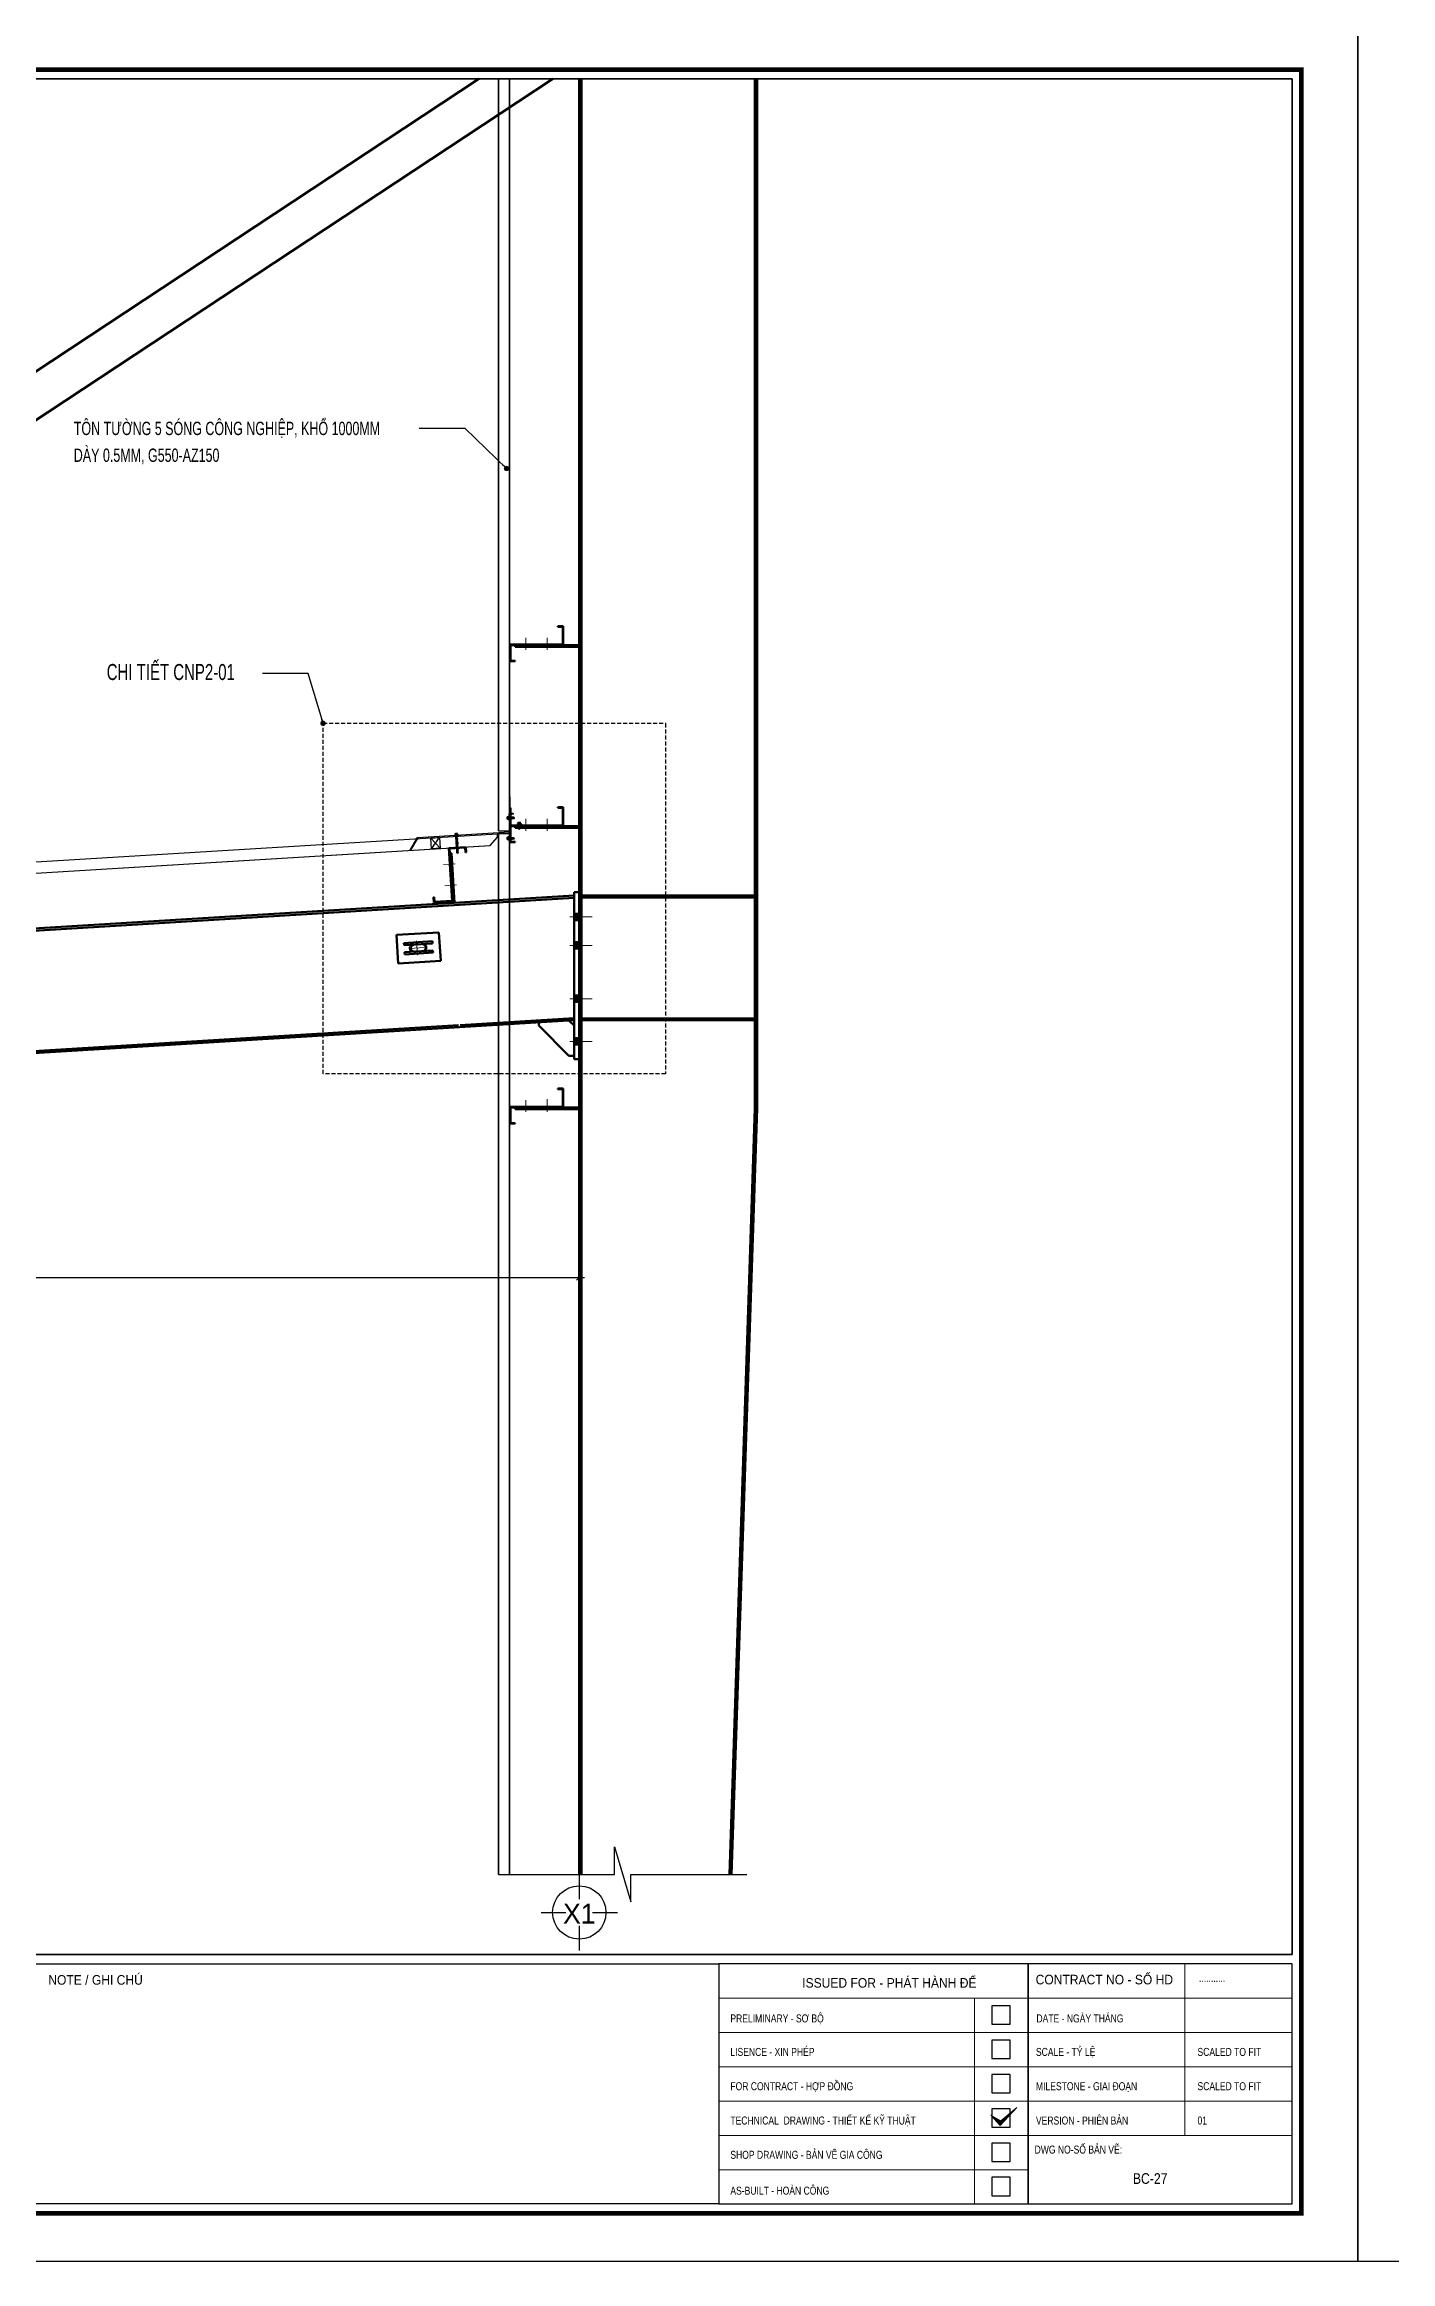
# Model space of a CAD drawing. Header units: inches. Extents: x 2 to 32666, y -5537 to 22.
# Drawn here: x 14619.5 to 14871.9, y -4544.5 to -4128.8 of the extents above; entities that cross this region are included whole.
import ezdxf
from ezdxf.enums import TextEntityAlignment as Align

# ---------------------------------------------------------------- set-up
doc = ezdxf.new("R2010")
doc.units = ezdxf.units.IN
doc.header["$MEASUREMENT"] = 0
doc.linetypes.add('DASHED2', pattern=[0.375, 0.25, -0.125])
doc.linetypes.add('HIDDEN', pattern=[0.375, 0.25, -0.125])
for name, color, linetype in [('1', 1, 'Continuous'), ('2', 2, 'Continuous'), ('3', 3, 'Continuous'), ('4', 4, 'Continuous'), ('6', 6, 'Continuous'), ('7', 7, 'Continuous'), ('9', 9, 'Continuous'), ('BAO KHUNG', 31, 'Continuous'), ('DIM', 8, 'Continuous'), ('Fast RSQ_A2 Frame$0$Khung ten', 4, 'Continuous'), ('Kyhieu', 7, 'Continuous'), ('NET IN', 3, 'Continuous'), ('STRUCTURE', 1, 'Continuous')]:
    doc.layers.add(name, color=color, linetype=linetype)
doc.layers.add('Cover text', color=7, linetype='Continuous', true_color=0x52370f)
for name, color, linetype, lineweight in [('DETAIL$0$S-Dim', 8, 'Continuous', 20), ('DETAIL$0$S-Hatch', 8, 'Continuous', 13), ('S-Hatch', 8, 'Continuous', 9)]:
    doc.layers.add(name, color=color, linetype=linetype, lineweight=lineweight)
doc.styles.add('AVO', font='VAVOB.TTF')
doc.styles.add('ST1', font='vnshx.shx', dxfattribs={"width": 0.7})
doc.styles.add('ST1H', font='vnshxh.shx', dxfattribs={"width": 0.7})
doc.styles.get("Standard").update_dxf_attribs({"font": 'arial.ttf'})
doc.styles.add('STYLE2', font='VHAVAN.TTF')
doc.styles.add('TIEU DE', font='Vharialn.ttf')
doc.dimstyles.new('15', dxfattribs={"dimtxt": 2.5, "dimasz": 1, "dimexe": 1, "dimexo": 0, "dimgap": 1, "dimtad": 1, "dimdec": 0, "dimlfac": 15, "dimzin": 0, "dimdsep": 46, "dimtxsty": 'ST1', "dimblk": 'OBLIQUE', "dimcen": 1, "dimdle": 1, "dimclrd": 8, "dimclre": 8, "dimclrt": 3, "dimadec": 0, "dimazin": 0, "dimtfac": 1, "dimtdec": 0, "dimtix": 1, "dimtmove": 1, "dimatfit": 0, "dimldrblk": 'DOT', "dimfxl": 0, "dimtolj": 1, "dimtzin": 0, "dimlwd": -1, "dimlwe": -1, "dimarcsym": 0})

# ---------------------------------------------------------------- blocks, each defined once
blk = doc.blocks.new('DETAIL$0$MARK')
at = {"layer": 'DETAIL$0$S-Hatch', "linetype": 'Continuous'}
h = blk.add_hatch(dxfattribs=at)
h.set_pattern_fill('ANSI31', color=256, scale=50, style=0)
h.paths.add_polyline_path([(1667850, -1156933), (1667909, -1156997), (1668012, -1156885), (1667913, -1156967)])
at = {"layer": 'DETAIL$0$S-Dim', "linetype": 'Continuous'}
blk.add_lwpolyline([(1667850, -1156933), (1667909, -1156997), (1668012, -1156885), (1667913, -1156967), (1667850, -1156933)], dxfattribs=at)
blk = doc.blocks.new('kt kien truc 1')
at = {"layer": '2', "color": 157, "linetype": 'Continuous'}
blk.add_lwpolyline([(0, 420), (594, 420), (594, 0), (0, 0)], close=True, dxfattribs=at)
at = {"layer": '7', "color": 147, "linetype": 'Continuous'}
blk.add_lwpolyline([(12.33, 57.61), (581.67, 57.61), (581.67, 409.19), (12.33, 409.19)], close=True, dxfattribs=at)
at = {"layer": 'BAO KHUNG', "color": 167, "linetype": 'Continuous', "const_width": 0.871}
blk.add_lwpolyline([(10.59, 9.07), (583.41, 9.07), (583.41, 410.93), (10.59, 410.93)], close=True, dxfattribs=at)
at = {"layer": 'BAO KHUNG', "color": 7}
for points in [[(211.89, 55.81), (474.14, 55.81), (474.14, 10.81), (211.89, 10.81)], [(474.14, 10.81), (532.16, 10.81), (532.16, 55.81), (474.14, 55.81)], [(532.16, 10.81), (581.67, 10.81), (581.67, 55.81), (532.16, 55.81)]]:
    blk.add_lwpolyline(points, close=True, dxfattribs=at)
at = {"layer": 'Fast RSQ_A2 Frame$0$Khung ten', "color": 7, "ltscale": 1000}
for points in [[(525.34, 44.51), (528.78, 44.51), (528.78, 47.96), (525.34, 47.96)], [(525.34, 38.09), (528.78, 38.09), (528.78, 41.53), (525.34, 41.53)], [(525.34, 31.66), (528.78, 31.66), (528.78, 35.1), (525.34, 35.1)], [(525.34, 25.23), (528.78, 25.23), (528.78, 28.67), (525.34, 28.67)], [(525.34, 18.8), (528.78, 18.8), (528.78, 22.24), (525.34, 22.24)], [(525.34, 12.37), (528.78, 12.37), (528.78, 15.81), (525.34, 15.81)]]:
    blk.add_lwpolyline(points, close=True, dxfattribs=at)
at = {"layer": 'S-Hatch'}
for p, q in [((561.54, 55.81), (561.54, 23.67)), ((474.14, 49.38), (532.16, 49.38)), ((522.13, 10.81), (522.13, 49.38)), ((532.16, 49.38), (581.67, 49.38)), ((474.14, 42.95), (532.16, 42.95)), ((532.16, 42.95), (581.67, 42.95)), ((474.14, 36.52), (532.16, 36.52)), ((532.16, 36.52), (581.67, 36.52)), ((474.14, 30.1), (532.16, 30.1)), ((532.16, 30.1), (581.67, 30.1)), ((474.14, 23.67), (532.16, 23.67)), ((532.16, 23.67), (581.67, 23.67)), ((474.14, 17.24), (532.16, 17.24))]:
    blk.add_line(p, q, dxfattribs=at)
at = {"layer": 'DETAIL$0$S-Dim', "linetype": 'Continuous', "xscale": 0.02999999999301508, "yscale": 0.02999999999301508, "zscale": 0.02999999999301508}
blk.add_blockref('DETAIL$0$MARK', (-49510.32, 34735.43), dxfattribs=at)
at = {"layer": 'BAO KHUNG', "color": 7, "linetype": 'Continuous', "width": 0.9}
for s, p in [('NOTE / GHI CHÚ', (348.44, 51.92)), ('CONTRACT NO - SỐ HD', (533.57, 51.98))]:
    blk.add_text(s, height=1.8, dxfattribs=at).set_placement(p)
blk.add_text('ISSUED FOR - PHÁT HÀNH ĐỂ ', height=1.8, dxfattribs=at).set_placement((506.46, 51.36), align=Align.CENTER)
at = {"layer": 'BAO KHUNG', "color": 109, "linetype": 'Continuous', "style": 'STYLE2', "width": 0.8}
blk.add_text('...........', height=1.5, dxfattribs=at).set_placement((564.21, 52.44))
at = {"layer": 'Cover text', "linetype": 'Continuous', "style": 'STYLE2', "width": 0.8}
for s, p in [('PRELIMINARY - S¥ Bé', (476.33, 44.85)), ('date - NGµY TH¸NG', (533.72, 44.85)), ('LISENCE - XIN PHÐP', (476.33, 38.57)), ('scale - tû lÖ', (533.63, 38.57)), ('scaled to fit', (563.92, 38.57)), ('FOR CONTRACT - HîP §åNG', (476.33, 32.14)), ('MILESTONE - GIAI §O¹N', (533.63, 32.14)), ('scaled to fit', (563.92, 32.14)), ('TECHNICAL  DRAWING - THIÕT KÕ Kü THUËT', (476.33, 25.71)), ('VERSION - PHI£N B¶N', (533.63, 25.71)), ('01', (563.92, 25.71)), ('SHOP DRAWING - B¶N VÏ GIA C¤NG', (476.33, 19.28)), ('%%u%%udwg no-sè b¶n vÏ:', (533.38, 20.26)), ('AS-BUILT - HOµN C¤NG', (476.33, 12.56))]:
    blk.add_text(s, height=1.5, dxfattribs=at).set_placement(p)
at = {"layer": 'Cover text', "ltscale": 0.5, "style": 'TIEU DE'}
for tag, p in [('TENBANVE', (45.93, 14.6)), ('STT', (555.05, 15.58))]:
    blk.add_attdef(tag, text='', height=2, dxfattribs=at).set_placement(p, align=Align.MIDDLE_CENTER)
blk = doc.blocks.new('A$C26A6701F')
at = {"layer": 'STRUCTURE', "color": 1, "linetype": 'Continuous'}
for p, q in [((0, 17.2), (1.3, 17.5)), ((0, 17.1), (0, 17.2)), ((0, 17.2), (4, 17.2)), ((4, 17.1), (0, 17.1)), ((3.9, 16.7), (0.1, 16.7)), ((0.4, 17.8), (3.6, 17.8)), ((0.4, 17.6), (1.2, 17.6)), ((0.9, 17.8), (0.9, 18.8)), ((1, 17.8), (1, 18.6)), ((1, 6.2), (2.8, 6.5)), ((1.3, 6.4), (1, 6.2)), ((1, 6.2), (1.3, 6.1)), ((1.3, 6), (1, 5.8)), ((1, 5.8), (2.8, 6)), ((1, 5.8), (1.3, 5.6)), ((1, 5.3), (2.8, 5.6)), ((1.3, 5.5), (1, 5.3)), ((1, 5.3), (1.3, 5.2)), ((1, 4.8), (2.8, 5.1)), ((1.3, 5), (1, 4.8)), ((1, 4.8), (1.3, 4.7)), ((1, 4.3), (2.8, 4.6)), ((1.3, 4.5), (1, 4.3)), ((1, 4.3), (1.3, 4.2)), ((1.3, 4.1), (1, 3.9)), ((1, 3.9), (2.8, 4.1)), ((1, 3.9), (1.3, 3.8)), ((1.3, 3.6), (1, 3.4)), ((1, 3.4), (2.3, 3.6)), ((1, 3.4), (1.3, 3.3)), ((1.1, 18.9), (2.9, 18.9)), ((1.2, 16.7), (1.1, 16.7)), ((1.1, 16.7), (1.4, 16.6)), ((1.1, 16.7), (1.4, 16.7)), ((1.1, 16.2), (2.9, 16.5)), ((1.4, 16.4), (1.1, 16.2)), ((1.1, 16.2), (1.4, 16.1)), ((1.1, 15.7), (2.9, 16)), ((1.4, 15.9), (1.1, 15.7)), ((1.1, 15.7), (1.4, 15.6)), ((1.4, 15.5), (1.1, 15.2)), ((1.1, 15.2), (2.9, 15.5)), ((1.1, 15.2), (1.4, 15.1)), ((1.4, 15), (1.1, 14.8)), ((1.1, 14.8), (2.9, 15)), ((1.1, 14.8), (1.4, 14.7)), ((1.1, 14.3), (2.9, 14.6)), ((1.4, 14.5), (1.1, 14.3)), ((1.1, 14.3), (1.4, 14.2)), ((1.1, 13.8), (2.9, 14.1)), ((1.4, 14), (1.1, 13.8)), ((1.1, 13.8), (1.4, 13.7)), ((1.4, 13.6), (1.1, 13.3)), ((1.1, 13.3), (2.9, 13.6)), ((1.1, 13.3), (1.4, 13.2)), ((1.1, 12.9), (2.9, 13.2)), ((1.4, 13.1), (1.1, 12.9)), ((1.1, 12.9), (1.4, 12.8)), ((1.1, 12.4), (2.9, 12.7)), ((1.4, 12.6), (1.1, 12.4)), ((1.1, 12.4), (1.4, 12.3)), ((1.1, 11.9), (2.9, 12.2)), ((1.4, 12.1), (1.1, 11.9)), ((1.1, 11.9), (1.4, 11.8)), ((1.4, 11.7), (1.1, 11.5)), ((1.1, 11.5), (2.9, 11.7)), ((1.1, 11.5), (1.4, 11.3)), ((1.1, 11), (2.9, 11.3)), ((1.4, 11.2), (1.1, 11)), ((1.1, 11), (1.3, 10.9)), ((1.1, 10.5), (2.9, 10.8)), ((1.4, 10.7), (1.1, 10.5)), ((1.1, 10.5), (1.3, 10.4)), ((1.1, 10), (2.9, 10.3)), ((1.3, 10.2), (1.1, 10)), ((1.1, 10), (1.3, 9.9)), ((1.3, 9.8), (1.1, 9.6)), ((1.1, 9.6), (2.9, 9.8)), ((1.1, 9.6), (1.3, 9.4)), ((1.1, 9.1), (2.8, 9.4)), ((1.3, 9.3), (1.1, 9.1)), ((1.1, 9.1), (1.3, 9)), ((1.1, 8.6), (2.8, 8.9)), ((1.3, 8.8), (1.1, 8.6)), ((1.1, 8.6), (1.3, 8.5)), ((1.1, 8.1), (2.8, 8.4)), ((1.3, 8.3), (1.1, 8.1)), ((1.1, 8.1), (1.3, 8)), ((1.3, 7.9), (1.1, 7.7)), ((1.1, 7.7), (2.8, 7.9)), ((1.1, 7.7), (1.3, 7.5)), ((1.1, 7.2), (2.8, 7.5)), ((1.3, 7.4), (1.1, 7.2)), ((1.1, 7.2), (1.3, 7.1)), ((1.1, 6.7), (2.8, 7)), ((1.3, 6.9), (1.1, 6.7)), ((1.1, 6.7), (1.3, 6.6)), ((1.2, 17.6), (2.8, 17.6)), ((1.3, 17.5), (1.3, 17.6)), ((1.3, 17.5), (2.7, 17.5)), ((1.3, 10.7), (1.3, 10.9)), ((1.3, 10.4), (2.7, 10.6)), ((2.7, 10.4), (1.3, 10.2)), ((1.3, 10.2), (1.3, 10.4)), ((1.3, 9.9), (2.7, 10.1)), ((2.7, 9.9), (1.3, 9.8)), ((1.3, 9.9), (1.3, 9.8)), ((1.3, 9.4), (2.7, 9.6)), ((2.6, 9.5), (1.3, 9.3)), ((1.3, 9.3), (1.3, 9.4)), ((1.3, 9), (2.7, 9.2)), ((2.6, 9), (1.3, 8.8)), ((1.3, 8.8), (1.3, 9)), ((1.3, 8.5), (2.7, 8.7)), ((2.6, 8.5), (1.3, 8.3)), ((1.3, 8.3), (1.3, 8.5)), ((1.3, 8), (2.7, 8.2)), ((2.6, 8), (1.3, 7.9)), ((1.3, 7.9), (1.3, 8)), ((1.3, 7.5), (2.7, 7.7)), ((2.6, 7.6), (1.3, 7.4)), ((1.3, 7.4), (1.3, 7.5)), ((1.3, 7.1), (2.7, 7.3)), ((2.6, 7.1), (1.3, 6.9)), ((1.3, 6.9), (1.3, 7.1)), ((1.3, 6.6), (2.7, 6.8)), ((2.6, 6.6), (1.3, 6.4)), ((1.3, 6.4), (1.3, 6.6)), ((1.3, 6.1), (2.6, 6.3)), ((2.6, 6.1), (1.3, 6)), ((1.3, 6), (1.3, 6.1)), ((1.3, 5.6), (2.6, 5.8)), ((2.6, 5.7), (1.3, 5.5)), ((1.3, 5.5), (1.3, 5.6)), ((1.3, 5.2), (2.6, 5.4)), ((2.6, 5.2), (1.3, 5)), ((1.3, 5), (1.3, 5.2)), ((1.3, 4.7), (2.6, 4.9)), ((2.6, 4.7), (1.3, 4.5)), ((1.3, 4.5), (1.3, 4.7)), ((1.3, 4.2), (2.6, 4.4)), ((2.6, 4.3), (1.3, 4.1)), ((1.3, 4.1), (1.3, 4.2)), ((1.3, 3.8), (2.6, 3.9)), ((1.3, 3.6), (1.3, 3.8)), ((2.3, 3.7), (1.3, 3.6)), ((1.3, 3.3), (2.2, 3.4)), ((1.3, 0.6), (1.3, 3.3)), ((1.3, 0.6), (1.4, 0.8)), ((1.3, 0.6), (1.9, 0)), ((1.4, 16.6), (2.4, 16.7)), ((2.7, 16.6), (1.4, 16.4)), ((1.4, 16.4), (1.4, 16.6)), ((1.4, 16.1), (2.7, 16.3)), ((2.7, 16.1), (1.4, 15.9)), ((1.4, 15.9), (1.4, 16.1)), ((1.4, 15.6), (2.7, 15.8)), ((2.7, 15.6), (1.4, 15.5)), ((1.4, 15.5), (1.4, 15.6)), ((1.4, 15.1), (2.7, 15.3)), ((2.7, 15.2), (1.4, 15)), ((1.4, 15), (1.4, 15.1)), ((1.4, 14.7), (2.7, 14.9)), ((2.7, 14.7), (1.4, 14.5)), ((1.4, 14.5), (1.4, 14.7)), ((1.4, 14.2), (2.7, 14.4)), ((2.7, 14.2), (1.4, 14)), ((1.4, 14), (1.4, 14.2)), ((1.4, 13.7), (2.7, 13.9)), ((2.7, 13.7), (1.4, 13.6)), ((1.4, 13.6), (1.4, 13.7)), ((1.4, 13.2), (2.7, 13.4)), ((2.7, 13.3), (1.4, 13.1)), ((1.4, 13.2), (1.4, 13.1)), ((1.4, 12.8), (2.7, 13)), ((2.7, 12.8), (1.4, 12.6)), ((1.4, 12.6), (1.4, 12.8)), ((1.4, 12.3), (2.7, 12.5)), ((2.7, 12.3), (1.4, 12.1)), ((1.4, 12.1), (1.4, 12.3)), ((1.4, 11.8), (2.7, 12)), ((2.7, 11.8), (1.4, 11.7)), ((1.4, 11.7), (1.4, 11.8)), ((1.4, 11.3), (2.7, 11.5)), ((2.7, 11.4), (1.4, 11.2)), ((1.4, 11.2), (1.4, 11.3)), ((1.3, 10.9), (2.7, 11.1)), ((2.7, 10.9), (1.4, 10.7)), ((1.7, 0.8), (2, 0)), ((1.9, 18.6), (2, 17.8)), ((2, 17.8), (2.1, 18.6)), ((2, 0), (2.6, 0.6)), ((2, 0.1), (2.3, 0.6)), ((2.4, 1), (2.6, 3.7)), ((2.6, 3.8), (2.5, 3.8)), ((2.5, 3.6), (2.8, 3.7)), ((2.5, 3.5), (2.6, 3.5)), ((2.6, 9.5), (2.7, 9.6)), ((2.6, 9.5), (2.8, 9.4)), ((2.6, 9), (2.6, 9.2)), ((2.6, 9), (2.8, 8.9)), ((2.6, 8.5), (2.6, 8.7)), ((2.6, 8.5), (2.8, 8.4)), ((2.6, 8), (2.6, 8.2)), ((2.6, 8), (2.8, 7.9)), ((2.6, 7.6), (2.6, 7.7)), ((2.6, 7.6), (2.8, 7.5)), ((2.6, 7.1), (2.6, 7.3)), ((2.6, 7.1), (2.8, 7)), ((2.6, 6.6), (2.6, 6.8)), ((2.6, 6.6), (2.8, 6.5)), ((2.6, 6.3), (2.8, 6.5)), ((2.6, 6.1), (2.6, 6.3)), ((2.6, 6.1), (2.8, 6)), ((2.6, 5.8), (2.8, 6)), ((2.6, 5.7), (2.6, 5.8)), ((2.6, 5.7), (2.8, 5.6)), ((2.6, 5.4), (2.8, 5.6)), ((2.6, 5.2), (2.6, 5.4)), ((2.6, 5.2), (2.8, 5.1)), ((2.6, 4.9), (2.8, 5.1)), ((2.6, 4.7), (2.6, 4.9)), ((2.6, 4.7), (2.8, 4.6)), ((2.6, 4.4), (2.8, 4.6)), ((2.6, 4.3), (2.6, 4.4)), ((2.8, 4.1), (2.6, 4.3)), ((2.6, 3.9), (2.8, 4.1)), ((2.6, 3.8), (2.6, 3.9)), ((2.8, 3.7), (2.6, 3.8)), ((2.6, 3.5), (2.8, 3.7)), ((2.6, 0.6), (2.6, 3.5)), ((2.7, 17.5), (2.7, 17.6)), ((2.7, 17.5), (4, 17.2)), ((2.7, 16.6), (2.7, 16.7)), ((2.7, 16.6), (2.9, 16.5)), ((2.7, 16.3), (2.9, 16.5)), ((2.7, 16.1), (2.7, 16.3)), ((2.7, 16.1), (2.9, 16)), ((2.7, 15.8), (2.9, 16)), ((2.7, 15.6), (2.7, 15.8)), ((2.7, 15.6), (2.9, 15.5)), ((2.7, 15.3), (2.9, 15.5)), ((2.7, 15.2), (2.7, 15.3)), ((2.7, 15.2), (2.9, 15)), ((2.7, 14.9), (2.9, 15)), ((2.7, 14.7), (2.7, 14.9)), ((2.7, 14.7), (2.9, 14.6)), ((2.7, 14.4), (2.9, 14.6)), ((2.7, 14.2), (2.7, 14.4)), ((2.7, 14.2), (2.9, 14.1)), ((2.7, 13.9), (2.9, 14.1)), ((2.7, 13.7), (2.7, 13.9)), ((2.7, 13.7), (2.9, 13.6)), ((2.7, 13.4), (2.9, 13.6)), ((2.7, 13.4), (2.7, 13.3)), ((2.7, 13.3), (2.9, 13.2)), ((2.7, 13), (2.9, 13.2)), ((2.7, 12.8), (2.7, 13)), ((2.7, 12.8), (2.9, 12.7)), ((2.7, 12.5), (2.9, 12.7)), ((2.7, 12.3), (2.7, 12.5)), ((2.7, 12.3), (2.9, 12.2)), ((2.7, 12), (2.9, 12.2)), ((2.7, 11.8), (2.7, 12)), ((2.7, 11.8), (2.9, 11.7)), ((2.7, 11.5), (2.9, 11.7)), ((2.7, 11.4), (2.7, 11.5)), ((2.7, 11.4), (2.9, 11.3)), ((2.7, 11.1), (2.9, 11.3)), ((2.7, 10.9), (2.7, 11.1)), ((2.7, 10.9), (2.9, 10.8)), ((2.7, 10.6), (2.9, 10.8)), ((2.7, 10.4), (2.7, 10.6)), ((2.7, 10.4), (2.9, 10.3)), ((2.7, 10.1), (2.9, 10.3)), ((2.7, 10.1), (2.7, 9.9)), ((2.7, 9.9), (2.9, 9.8)), ((2.7, 9.6), (2.9, 9.8)), ((2.7, 9.2), (2.8, 9.4)), ((2.7, 8.7), (2.8, 8.9)), ((2.7, 8.2), (2.8, 8.4)), ((2.7, 7.7), (2.8, 7.9)), ((2.7, 7.3), (2.8, 7.5)), ((2.7, 6.8), (2.8, 7)), ((2.8, 17.6), (3.6, 17.6)), ((3, 18.6), (3, 17.8)), ((3.1, 17.8), (3.1, 18.8)), ((4, 17.2), (4, 17.1))]:
    blk.add_line(p, q, dxfattribs=at)
for centre, major_axis, ratio, start_param, end_param in [((-1.1, 16.7), (-0.822, 0.822), 1, 3.915086, 4.236522), ((0.4, 17.7), (0.0956, 0.0956), 1, 0.954633, 3.757756), ((1.1, 18.8), (-0.0943, 0.0943), 1, -0.785398, 0.785398), ((1.5, 18), (0.508, 0.508), 1, 0.131933, 1.438864), ((1.5, 0.7), (0.111, 0.111), 1, 6.085329, 8.011019), ((1.9, 0.1), (0.0625, 0.0625), 1, 3.247504, 4.535451), ((2.5, 18), (0.508, 0.508), 1, 0.131933, 1.438864), ((1.8, 3.7), (0.363, 0.363), 1, 4.808661, 5.407478), ((2.4, 3.7), (0.0836, 0.0836), 1, 5.766736, 8.502032), ((1.8, 1), (0.416, 0.416), 1, 4.859665, 5.449971), ((2.9, 18.8), (-0.0943, 0.0943), 1, 3.926991, 5.497787), ((3.6, 17.7), (-0.1, 0.1), 1, 2.701137, 5.152845), ((5.1, 16.7), (-1.15, 0.17), 0.90746, -0.177273, 0.177273)]:
    blk.add_ellipse(centre, major_axis=major_axis, ratio=ratio, start_param=start_param, end_param=end_param, dxfattribs=at)
blk = doc.blocks.new('HFR-1')
at = {"layer": 'STRUCTURE', "color": 1, "linetype": 'Continuous'}
for p, q in [((-6, 0), (6, 0)), ((-5, 1), (-3, 1)), ((5, 1), (3, 1)), ((-2, -1), (-3, -2)), ((-3, -2), (3, -1)), ((-3, -2), (3, -2)), ((-3, -2), (-2, -3)), ((-2, -2), (-3, -2)), ((-3, -2), (-2, -2)), ((-3, -3), (3, -3)), ((-3, -3), (-2, -3)), ((-2, -3), (-3, -3)), ((-2, -3), (-3, -4)), ((-3, -4), (3, -4)), ((-3, -4), (3, -4)), ((-3, -4), (-2, -4)), ((-3, -4), (-2, -5)), ((-2, -4), (-3, -4)), ((-3, -5), (3, -5)), ((-3, -5), (-2, -5)), ((-2, -5), (-3, -5)), ((-2, -5), (-3, -6)), ((-3, -6), (3, -6)), ((-3, -7), (3, -6)), ((-3, -6), (-2, -6)), ((-2, -6), (-3, -7)), ((-3, -7), (3, -7)), ((-3, -7), (-2, -7)), ((-3, -7), (-2, -8)), ((-2, -7), (-3, -7)), ((-3, -8), (3, -8)), ((-3, -8), (-2, -8)), ((-2, -8), (-3, -8)), ((-2, -8), (-3, -9)), ((-3, -9), (3, -9)), ((-3, -9), (-2, -9)), ((-3, -9), (3, -9)), ((-3, -9), (-2, -10)), ((-2, -9), (-3, -9)), ((-2, -10), (-3, -11)), ((-3, -10), (2, -10)), ((-3, -10), (-2, -10)), ((-2, -10), (-3, -10)), ((-3, -12), (1, -11)), ((-3, -11), (1, -11)), ((-3, -11), (-2, -11)), ((-2, -11), (-3, -12)), ((-3, -12), (-2, -12)), ((2, -1), (-2, -1)), ((-2, -3), (2, -2)), ((2, -2), (-2, -2)), ((-2, -2), (2, -2)), ((2, -2), (-2, -3)), ((-2, -3), (2, -3)), ((2, -3), (-2, -3)), ((-2, -4), (2, -4)), ((2, -4), (-2, -4)), ((-2, -5), (2, -5)), ((-2, -5), (2, -5)), ((2, -5), (-2, -5)), ((2, -5), (-2, -5)), ((-2, -6), (2, -6)), ((2, -6), (-2, -6)), ((-2, -7), (2, -7)), ((-2, -8), (2, -7)), ((2, -7), (-2, -7)), ((2, -7), (-2, -8)), ((-2, -8), (2, -8)), ((2, -8), (-2, -8)), ((-2, -9), (2, -9)), ((2, -9), (-2, -9)), ((1, -10), (-2, -10)), ((-2, -10), (2, -10)), ((-2, -10), (1, -10)), ((2, -10), (-2, -10)), ((-2, -11), (1, -11)), ((1, -11), (-2, -11)), ((-2, -12), (0, -12)), ((-2, -17), (-2, -12)), ((-2, -17), (-2, -17)), ((-2, -17), (0, -20)), ((-1, -17), (0, -20)), ((0, -19), (1, -17)), ((0, -20), (2, -17)), ((2, -2), (3, -1)), ((3, -1), (2, -1)), ((2, -2), (3, -2)), ((3, -2), (2, -2)), ((3, -3), (2, -2)), ((2, -3), (3, -3)), ((3, -4), (2, -3)), ((2, -4), (3, -4)), ((2, -5), (3, -4)), ((3, -4), (2, -4)), ((2, -5), (3, -5)), ((3, -5), (2, -5)), ((3, -6), (2, -5)), ((2, -6), (3, -6)), ((2, -7), (3, -6)), ((3, -6), (2, -6)), ((2, -7), (3, -7)), ((3, -7), (2, -7)), ((3, -8), (2, -7)), ((2, -8), (3, -8)), ((3, -9), (2, -8)), ((2, -9), (3, -9)), ((2, -10), (3, -9)), ((3, -9), (2, -9)), ((3, -11), (2, -10)), ((2, -10), (2, -10)), ((2, -16), (2, -10)), ((2, -10), (2, -10)), ((2, -10), (3, -10)), ((3, -10), (2, -10)), ((2, -10), (3, -10)), ((2, -11), (2, -11)), ((2, -11), (3, -11)), ((2, -11), (3, -11)), ((2, -11), (3, -11)), ((2, -12), (3, -11)), ((3, -11), (2, -11)), ((2, -11), (2, -11)), ((2, -17), (2, -12)), ((2, -12), (2, -12))]:
    blk.add_line(p, q, dxfattribs=at)
at = {"layer": 'STRUCTURE', "color": 1, "linetype": 'Continuous', "ltscale": 8}
for p in [(-3, 1), (3, 1)]:
    blk.add_line(p, (0, 1), dxfattribs=at)
at = {"layer": 'STRUCTURE', "color": 1, "linetype": 'DASHED2'}
for p in [(-2, 1), (2, 1)]:
    blk.add_line(p, (0, 0), dxfattribs=at)
at = {"layer": 'STRUCTURE', "color": 1, "linetype": 'Continuous', "ltscale": 8}
for centre, start, end in [((-5, 0), 130.41, 194.8062), ((5, 0), 345.1938, 49.59)]:
    blk.add_arc(centre, 0.801, start, end, dxfattribs=at)
at = {"layer": 'STRUCTURE', "color": 1, "linetype": 'Continuous'}
for centre, radius, start, end in [((-7, -9), 9.14, 58.065, 78.8402), ((5, -4), 3.83, 84.2039, 134.3621), ((-2, -17), 0.59, 34.2302, 144.5641), ((-1, -10), 1.93, 296.6041, 355.3922), ((0, -19), 0.331, 231.6348, 305.4287), ((2, -10), 0.444, 15.9762, 172.6971), ((-1, -16), 2.2, 324.0048, 357.8268)]:
    blk.add_arc(centre, radius, start, end, dxfattribs=at)
blk = doc.blocks.new('Short_Self_drilling')
at = {"layer": 'STRUCTURE', "color": 1, "linetype": 'Continuous'}
for p, q in [((6.4, 1.7), (-6.4, 1.7)), ((5.1, 3.8), (-5.1, 3.8)), ((-2.6, 2.9), (-5.1, 2.9)), ((-3.4, 3.8), (-3.4, 6.8)), ((3, 7.2), (-3, 7.2)), ((2.6, 2.9), (-2.6, 2.9)), ((-2.1, 2.8), (-2.1, 2.9)), ((6.3, 0), (0, 0)), ((2.2, 2.8), (2.2, 2.9)), ((2.2, -0.5), (2.2, 0)), ((5.1, 2.9), (2.6, 2.9)), ((3.4, 3.8), (3.4, 6.8)), ((3, -1.2), (-2.7, -0.2)), ((3, -2.7), (-2.7, -1.8)), ((3, -4.2), (-2.7, -3.3)), ((3, -5.8), (-2.7, -4.8)), ((3, -7.3), (-2.7, -6.3)), ((-1.9, -8), (-2.7, -7.9)), ((-2.1, -1.4), (-2.1, -0.9)), ((-2.1, -2.9), (-2.1, -2.4)), ((-2.1, -4.4), (-2.1, -3.9)), ((-2.1, -6), (-2.1, -5.4)), ((-2.1, -7.5), (-2.1, -7)), ((-2.1, -12.3), (-2.1, -8.5)), ((3, -8.8), (-1.1, -8.1)), ((2.1, -12.3), (2.1, -9.1)), ((2.2, -2), (2.2, -1.5)), ((2.2, -3.6), (2.2, -3)), ((2.2, -5.1), (2.2, -4.6)), ((2.2, -6.6), (2.2, -6.1)), ((2.2, -8.1), (2.2, -7.6))]:
    blk.add_line(p, q, dxfattribs=at)
blk.add_lwpolyline([(6.4, 1.3), (6.4, 1.7), (2.1, 2.8), (-2.1, 2.8), (-6.4, 1.7), (-6.4, 1.3)], close=True, dxfattribs=at)
for points in [[(-6.4, 1.3, -0.088869), (-6.3, 0), (0, 0)], [(-0.1, 3.8), (-0.3, 6.2, 0.338878), (-3.1, 6.2), (-3.3, 3.8)], [(3.3, 3.8), (3.1, 6.2, 0.338878), (0.3, 6.2), (0.1, 3.8)], [(2.1, -12.3), (0.2, -14.2, -0.333596), (-0.2, -14.2), (-2.1, -12.3)], [(-0.1, -14), (-1, -12.2, -0.148657), (-1.4, -11.2), (-2, -7.7, -0.815006), (-1.2, -7.8, 0.150833), (-0.8, -8.7)], [(2.1, -12.3), (1.7, -11.7, 0.52242), (0.9, -11.7), (-0.2, -14.2)]]:
    blk.add_lwpolyline(points, format="xyb", dxfattribs=at)
for points in [[(3, -1.2), (2.2, -1.5), (-2.1, -0.8), (-2.7, -0.2), (-2.4, 0)], [(3, -2.7), (2.2, -3), (-2.1, -2.4), (-2.7, -1.8), (-2.1, -1.4), (2.2, -2), (3, -2.7)], [(3, -4.2), (2.2, -4.6), (-2.1, -3.9), (-2.7, -3.3), (-2.1, -2.9), (2.2, -3.6), (3, -4.2)], [(3, -5.8), (2.2, -6.1), (-2.1, -5.4), (-2.7, -4.8), (-2.1, -4.4), (2.2, -5.1), (3, -5.8)], [(3, -7.3), (2.2, -7.6), (-2.1, -7), (-2.7, -6.3), (-2.1, -6), (2.2, -6.6), (3, -7.3)], [(-1.8, -8.5), (-2.1, -8.5), (-2.7, -7.9), (-2.1, -7.5), (-1.8, -7.5)], [(-1.3, -7.6), (2.2, -8.1), (3, -8.8)], [(-1.2, 0), (2.2, -0.5), (3, -1.2)], [(3, -8.8), (2.2, -9.1), (-0.8, -8.7)]]:
    blk.add_lwpolyline(points, dxfattribs=at)
for centre, radius, start, end in [((-5, 3.3), 0.455, 109.79487, 250.26739), ((-3, 6.8), 0.429, 90.03113, 180.03113), ((3, 6.8), 0.429, 0.03113, 90.03113), ((5.1, 3.3), 0.435, 279.72757, 80.33469), ((10, 0.2), 3.74, 162.29632, 182.61031)]:
    blk.add_arc(centre, radius, start, end, dxfattribs=at)
blk = doc.blocks.new('_Dot')
at = {"color": 0, "linetype": 'ByBlock', "lineweight": -2}
blk.add_line((-0.5, 0), (-1, 0), dxfattribs=at)
at = {"color": 0, "linetype": 'ByBlock', "const_width": 0.5}
blk.add_lwpolyline([(-0.25, 0, 1), (0.25, 0, 1)], format="xyb", close=True, dxfattribs=at)
blk = doc.blocks.new('_Oblique')
at = {"color": 0, "linetype": 'ByBlock', "lineweight": -2}
blk.add_line((-0.5, -0.5), (0.5, 0.5), dxfattribs=at)
blk = doc.blocks.new('TRUCVP')
at = {"layer": 'Kyhieu', "color": 1, "linetype": 'Continuous'}
for points in [[(0, 17.5), (0, 50)], [(-50, 0), (-17.5, 0)], [(0, -50), (0, -17.5)], [(17.5, 0), (50, 0)]]:
    blk.add_lwpolyline(points, dxfattribs=at)
at = {"layer": 'Kyhieu', "color": 40, "linetype": 'Continuous'}
blk.add_circle((0, 0), 35, dxfattribs=at)

msp = doc.modelspace()

# ---------------------------------------------------------------- hatches: boundary and pattern name
at = {"layer": '2'}
for points in [[(14719.7744, -4293.1636), (14718.8411, -4293.1636), (14718.8411, -4291.6969), (14719.7744, -4291.6969)], [(14720.1744, -4293.1636), (14719.7744, -4293.1636), (14719.7744, -4291.6969), (14720.1744, -4291.6969)], [(14719.7744, -4298.4969), (14718.8411, -4298.4969), (14718.8411, -4297.0303), (14719.7744, -4297.0303)], [(14720.1744, -4298.4969), (14719.7744, -4298.4969), (14719.7744, -4297.0303), (14720.1744, -4297.0303)], [(14719.7744, -4308.4969), (14718.8411, -4308.4969), (14718.8411, -4307.0303), (14719.7744, -4307.0303)], [(14720.1744, -4308.4969), (14719.7744, -4308.4969), (14719.7744, -4307.0303), (14720.1744, -4307.0303)], [(14719.7744, -4316.4969), (14718.8411, -4316.4969), (14718.8411, -4315.0303), (14719.7744, -4315.0303)], [(14720.1744, -4316.4969), (14719.7744, -4316.4969), (14719.7744, -4315.0303), (14720.1744, -4315.0303)]]:
    msp.add_hatch(color=256, dxfattribs=at).paths.add_polyline_path(points, flags=17)

# ---------------------------------------------------------------- linework, layer by layer
at = {"layer": '1', "linetype": 'HIDDEN', "ltscale": 3}
msp.add_lwpolyline([(14671.7232, -4256.132), (14735.9409, -4256.132), (14735.9409, -4321.8433), (14671.7232, -4321.8433)], close=True, dxfattribs=at)
at = {"layer": '2', "lineweight": 100}
for p, q in [((14492.6513, -4272.8119), (14700.9565, -4135.3349)), ((14496.8486, -4279.1717), (14714.7902, -4135.3349)), ((14719.7744, -4471.9271), (14719.7744, -4135.3349)), ((14720.1744, -4135.3349), (14720.1744, -4471.9271)), ((14752.7077, -4135.3349), (14752.7077, -4328.36)), ((14753.1077, -4135.3349), (14753.1077, -4328.3666)), ((14715.8744, -4238.0265), (14715.7744, -4237.9265)), ((14715.7744, -4238.0265), (14715.7744, -4237.9265)), ((14715.7744, -4237.9265), (14716.7744, -4237.9265)), ((14716.6744, -4238.0265), (14715.7744, -4238.0265)), ((14716.6744, -4241.3598), (14716.6744, -4238.0265)), ((14716.7744, -4238.9265), (14716.6744, -4238.8265)), ((14716.7744, -4241.4598), (14716.7744, -4237.9265)), ((14706.7744, -4244.4932), (14706.7744, -4241.3598)), ((14706.7744, -4241.3598), (14716.6744, -4241.3598)), ((14706.8744, -4241.4598), (14706.8744, -4244.3932)), ((14706.8744, -4241.4598), (14716.7744, -4241.4598)), ((14707.7744, -4241.4598), (14707.7744, -4241.7932)), ((14707.7744, -4241.7932), (14719.7744, -4241.7932)), ((14716.7744, -4241.4598), (14719.7744, -4241.4598)), ((14707.7744, -4244.4932), (14706.7744, -4244.4932)), ((14706.8744, -4244.3932), (14707.7744, -4244.3932)), ((14707.7744, -4244.3932), (14707.7744, -4244.4932)), ((14715.7744, -4271.9598), (14715.7744, -4271.8598)), ((14715.7744, -4271.8598), (14716.7744, -4271.8598)), ((14716.6744, -4271.9598), (14715.7744, -4271.9598)), ((14716.6744, -4275.2932), (14716.6744, -4271.9598)), ((14716.7744, -4271.8598), (14716.7744, -4275.3932)), ((14706.7744, -4278.4265), (14706.7744, -4275.2932)), ((14706.7744, -4275.2932), (14716.6744, -4275.2932)), ((14716.7744, -4275.3932), (14706.8744, -4275.3932)), ((14706.8744, -4275.3932), (14706.8744, -4278.3265)), ((14707.7744, -4275.3932), (14707.7744, -4275.7265)), ((14707.7744, -4275.7265), (14719.7744, -4275.7265)), ((14716.7744, -4275.3932), (14719.7744, -4275.3932)), ((14695.3433, -4279.508), (14698.4708, -4279.3176)), ((14695.945, -4289.3897), (14695.3433, -4279.508)), ((14698.3771, -4279.4235), (14695.4492, -4279.6017)), ((14695.4492, -4279.6017), (14696.0509, -4289.4834)), ((14695.5039, -4280.4999), (14695.8366, -4280.4796)), ((14695.8366, -4280.4796), (14696.4038, -4289.7957)), ((14698.4318, -4280.3218), (14698.3771, -4279.4235)), ((14698.5316, -4280.3157), (14698.4318, -4280.3218)), ((14698.4708, -4279.3176), (14698.5316, -4280.3157)), ((14707.7744, -4278.4265), (14706.7744, -4278.4265)), ((14706.8744, -4278.3265), (14707.7744, -4278.3265)), ((14707.7744, -4278.3265), (14707.7744, -4278.4265)), ((14383.1707, -4308.8681), (14718.8168, -4288.431)), ((14383.1707, -4309.2689), (14718.8411, -4288.8303)), ((14692.4633, -4288.7), (14692.5631, -4288.694)), ((14692.5241, -4289.6982), (14692.4633, -4288.7)), ((14696.0509, -4289.4834), (14692.5241, -4289.6982)), ((14692.5631, -4288.694), (14692.6178, -4289.5923)), ((14692.6178, -4289.5923), (14695.945, -4289.3897)), ((14696.0711, -4289.816), (14696.0509, -4289.4834)), ((14718.8168, -4288.431), (14718.8411, -4288.8303)), ((14718.8411, -4319.0969), (14718.8411, -4287.7636)), ((14718.8411, -4287.7636), (14719.7744, -4287.7636)), ((14720.1744, -4288.7628), (14720.1744, -4288.4295)), ((14752.7077, -4288.4295), (14720.1744, -4288.4295)), ((14752.7077, -4288.7628), (14720.1744, -4288.7628)), ((14752.7077, -4288.7628), (14752.7077, -4288.4295)), ((14685.4771, -4295.804), (14693.4623, -4295.3178)), ((14685.8013, -4301.1275), (14685.4771, -4295.804)), ((14692.2287, -4296.9959), (14686.9052, -4297.32)), ((14686.9052, -4297.32), (14686.9295, -4297.7193)), ((14686.9295, -4297.7193), (14692.253, -4297.3951)), ((14688.4094, -4297.7567), (14688.1879, -4298.1042)), ((14688.1879, -4298.1042), (14688.2129, -4298.5154)), ((14688.4094, -4297.7567), (14688.7928, -4297.6058)), ((14690.3898, -4297.5086), (14690.7887, -4297.6118)), ((14691.0507, -4297.9298), (14690.7887, -4297.6118)), ((14691.0757, -4298.3411), (14691.0507, -4297.9298)), ((14692.2287, -4296.9959), (14692.253, -4297.3951)), ((14693.4623, -4295.3178), (14693.7865, -4300.6413)), ((14693.7865, -4300.6413), (14685.8013, -4301.1275)), ((14692.3341, -4298.726), (14687.0106, -4299.0501)), ((14687.0106, -4299.0501), (14687.0349, -4299.4494)), ((14687.0349, -4299.4494), (14692.3584, -4299.1253)), ((14688.2129, -4298.5154), (14688.4749, -4298.8334)), ((14688.4749, -4298.8334), (14688.8738, -4298.9367)), ((14690.4708, -4298.8394), (14690.8542, -4298.6885)), ((14690.8542, -4298.6885), (14691.0757, -4298.3411)), ((14692.3341, -4298.726), (14692.3584, -4299.1253)), ((14383.1707, -4332.2447), (14718.8411, -4311.8061)), ((14497.8752, -4324.8597), (14697.1322, -4312.7272)), ((14697.4649, -4312.7069), (14718.8168, -4311.4068)), ((14712.1744, -4312.212), (14712.1744, -4312.8061)), ((14712.1744, -4312.8061), (14717.8411, -4318.4727)), ((14717.8411, -4311.867), (14718.8411, -4312.8061)), ((14718.8168, -4311.4068), (14718.8411, -4311.4053)), ((14718.8168, -4311.4068), (14718.8411, -4311.8061)), ((14752.7077, -4311.4594), (14720.1744, -4311.4594)), ((14720.1744, -4311.4594), (14720.1744, -4311.7927)), ((14752.7077, -4311.7927), (14720.1744, -4311.7927)), ((14752.7077, -4311.4594), (14752.7077, -4311.7927)), ((14717.8411, -4318.4727), (14718.8411, -4318.4727)), ((14719.7744, -4319.0969), (14718.8411, -4319.0969)), ((14715.8744, -4324.6932), (14715.7744, -4324.5932)), ((14715.7744, -4324.6932), (14715.7744, -4324.5932)), ((14715.7744, -4324.5932), (14716.7744, -4324.5932)), ((14716.6744, -4324.6932), (14715.7744, -4324.6932)), ((14716.6744, -4328.0265), (14716.6744, -4324.6932)), ((14716.7744, -4325.5932), (14716.6744, -4325.4932)), ((14716.7744, -4328.1265), (14716.7744, -4324.5932)), ((14706.7744, -4331.1598), (14706.7744, -4328.0265)), ((14706.7744, -4328.0265), (14716.6744, -4328.0265)), ((14707.7744, -4331.1598), (14706.7744, -4331.1598)), ((14706.8744, -4328.1265), (14706.8744, -4331.0598)), ((14706.8744, -4328.1265), (14716.7744, -4328.1265)), ((14706.8744, -4331.0598), (14707.7744, -4331.0598)), ((14707.7744, -4328.1265), (14707.7744, -4328.4598)), ((14707.7744, -4328.4598), (14719.7744, -4328.4598)), ((14707.7744, -4331.0598), (14707.7744, -4331.1598)), ((14716.7744, -4328.1265), (14719.7744, -4328.1265)), ((14752.7077, -4328.36), (14747.9222, -4471.9271)), ((14753.1077, -4328.3666), (14748.3224, -4471.9271))]:
    msp.add_line(p, q, dxfattribs=at)
at = {"layer": '2', "lineweight": 0}
for p, q in [((14709.7744, -4241.9932), (14709.7744, -4240.1265)), ((14709.7744, -4241.9932), (14709.7744, -4240.1265)), ((14709.7744, -4242.3265), (14709.7744, -4240.1265)), ((14709.7744, -4241.9932), (14709.7744, -4241.3598)), ((14709.7744, -4241.9932), (14709.7744, -4241.3598)), ((14713.7744, -4241.9932), (14713.7744, -4240.1265)), ((14713.7744, -4241.9932), (14713.7744, -4240.1265)), ((14713.7744, -4242.3265), (14713.7744, -4240.1265)), ((14713.7744, -4241.9932), (14713.7744, -4241.3598)), ((14713.7744, -4241.9932), (14713.7744, -4241.3598)), ((14709.7744, -4276.2598), (14709.7744, -4274.0598)), ((14713.7744, -4276.2598), (14713.7744, -4274.0598)), ((14696.4905, -4282.4437), (14694.2946, -4282.5774)), ((14696.1578, -4282.464), (14695.5256, -4282.5025)), ((14696.7336, -4286.4363), (14694.5377, -4286.57)), ((14717.9744, -4292.4303), (14722.1744, -4292.4303)), ((14717.9744, -4292.4303), (14722.1744, -4292.4303)), ((14718.8411, -4291.6969), (14719.7744, -4291.6969)), ((14718.8411, -4291.6969), (14719.7744, -4291.6969)), ((14718.8411, -4293.1636), (14719.7744, -4293.1636)), ((14718.8411, -4293.1636), (14719.7744, -4293.1636)), ((14719.7744, -4291.6969), (14720.1744, -4291.6969)), ((14719.7744, -4291.6969), (14720.1744, -4291.6969)), ((14719.7744, -4293.1636), (14720.1744, -4293.1636)), ((14719.7744, -4293.1636), (14720.1744, -4293.1636)), ((14687.8963, -4298.0727), (14687.8612, -4298.3304)), ((14688.0274, -4297.848), (14687.8963, -4298.0727)), ((14688.2345, -4297.6906), (14688.0274, -4297.848)), ((14688.0275, -4298.3203), (14690.6893, -4298.1582)), ((14688.4861, -4297.6245), (14688.2345, -4297.6906)), ((14690.1497, -4297.5232), (14688.4861, -4297.6245)), ((14689.2774, -4296.9084), (14689.4395, -4299.5701)), ((14690.4074, -4297.5583), (14690.1497, -4297.5232)), ((14690.6321, -4297.6894), (14690.4074, -4297.5583)), ((14690.7895, -4297.8965), (14690.6321, -4297.6894)), ((14690.8556, -4298.1481), (14690.7895, -4297.8965)), ((14690.8205, -4298.4058), (14690.8556, -4298.1481)), ((14690.8556, -4298.1481), (14690.8556, -4298.1481)), ((14717.9744, -4297.7636), (14722.1744, -4297.7636)), ((14717.9744, -4297.7636), (14722.1744, -4297.7636)), ((14718.8411, -4297.0303), (14719.7744, -4297.0303)), ((14718.8411, -4297.0303), (14719.7744, -4297.0303)), ((14719.7744, -4297.0303), (14720.1744, -4297.0303)), ((14719.7744, -4297.0303), (14720.1744, -4297.0303)), ((14687.8612, -4298.3304), (14687.8612, -4298.3304)), ((14687.8612, -4298.3304), (14687.9273, -4298.582)), ((14687.9273, -4298.582), (14688.0847, -4298.7891)), ((14688.0847, -4298.7891), (14688.3094, -4298.9202)), ((14688.3094, -4298.9202), (14688.5671, -4298.9554)), ((14688.5671, -4298.9554), (14690.2307, -4298.8541)), ((14690.2307, -4298.8541), (14690.4823, -4298.7879)), ((14690.4823, -4298.7879), (14690.6894, -4298.6305)), ((14690.6894, -4298.6305), (14690.8205, -4298.4058)), ((14718.8411, -4298.4969), (14719.7744, -4298.4969)), ((14718.8411, -4298.4969), (14719.7744, -4298.4969)), ((14719.7744, -4298.4969), (14720.1744, -4298.4969)), ((14719.7744, -4298.4969), (14720.1744, -4298.4969)), ((14717.9744, -4307.7636), (14722.1744, -4307.7636)), ((14717.9744, -4307.7636), (14722.1744, -4307.7636)), ((14718.8411, -4307.0303), (14719.7744, -4307.0303)), ((14718.8411, -4307.0303), (14719.7744, -4307.0303)), ((14718.8411, -4308.4969), (14719.7744, -4308.4969)), ((14718.8411, -4308.4969), (14719.7744, -4308.4969)), ((14719.7744, -4307.0303), (14720.1744, -4307.0303)), ((14719.7744, -4307.0303), (14720.1744, -4307.0303)), ((14719.7744, -4308.4969), (14720.1744, -4308.4969)), ((14719.7744, -4308.4969), (14720.1744, -4308.4969)), ((14717.9744, -4315.7636), (14722.1744, -4315.7636)), ((14717.9744, -4315.7636), (14722.1744, -4315.7636)), ((14718.8411, -4315.0303), (14719.7744, -4315.0303)), ((14718.8411, -4315.0303), (14719.7744, -4315.0303)), ((14718.8411, -4316.4969), (14719.7744, -4316.4969)), ((14718.8411, -4316.4969), (14719.7744, -4316.4969)), ((14719.7744, -4315.0303), (14720.1744, -4315.0303)), ((14719.7744, -4315.0303), (14720.1744, -4315.0303)), ((14719.7744, -4316.4969), (14720.1744, -4316.4969)), ((14719.7744, -4316.4969), (14720.1744, -4316.4969)), ((14709.7744, -4328.9932), (14709.7744, -4326.7932)), ((14709.7744, -4328.6598), (14709.7744, -4326.7932)), ((14709.7744, -4328.6598), (14709.7744, -4326.7932)), ((14713.7744, -4328.8198), (14713.7744, -4326.6198)), ((14713.7744, -4328.9932), (14713.7744, -4326.7932)), ((14713.7744, -4328.6598), (14713.7744, -4326.7932)), ((14713.7744, -4328.6598), (14713.7744, -4326.7932)), ((14709.7744, -4328.6598), (14709.7744, -4328.0265)), ((14709.7744, -4328.6598), (14709.7744, -4328.0265))]:
    msp.add_line(p, q, dxfattribs=at)
at = {"layer": '3'}
for p, q in [((14704.6411, -4276.2605), (14704.6411, -4135.3349)), ((14704.7078, -4276.2605), (14704.7078, -4135.3349)), ((14706.7078, -4276.2605), (14706.7078, -4135.3349)), ((14706.7744, -4276.2605), (14706.7744, -4135.3349)), ((14391.0922, -4295.8958), (14704.3866, -4276.8197)), ((14391.0942, -4295.9291), (14704.3866, -4276.8531)), ((14704.3866, -4276.8197), (14704.3866, -4277.4458)), ((14704.6411, -4276.2605), (14706.7744, -4276.2605)), ((14704.6411, -4471.9271), (14704.6411, -4276.789)), ((14704.6411, -4276.789), (14706.7744, -4276.789)), ((14704.7078, -4471.9271), (14704.7078, -4276.789)), ((14706.7078, -4471.9271), (14706.7078, -4276.789)), ((14706.7744, -4471.9271), (14706.7744, -4276.789)), ((14391.2199, -4297.992), (14703.0553, -4279.0046)), ((14391.2219, -4298.0252), (14703.0252, -4279.0399)), ((14704.3866, -4277.4458), (14703.0252, -4279.0399))]:
    msp.add_line(p, q, dxfattribs=at)
at = {"layer": '4'}
msp.add_lwpolyline([(14706.9078, -4271.9598), (14706.9078, -4275.1598), (14710.1078, -4275.1598), (14710.1078, -4275.2932), (14706.7744, -4275.2932), (14706.7744, -4271.9598)], close=True, dxfattribs=at)
at = {"layer": '6'}
msp.add_lwpolyline([(14688.0795, -4279.8897), (14689.4334, -4277.5509), (14706.7078, -4276.4991), (14706.7078, -4269.8951), (14706.7744, -4269.8951), (14706.7744, -4276.5618), (14689.4731, -4277.6152), (14688.1372, -4279.9231)], close=True, dxfattribs=at)
at = {"layer": '9'}
for p, q in [((14691.9416, -4277.6534), (14693.6896, -4279.5507)), ((14692.0632, -4279.6497), (14693.568, -4277.5544))]:
    msp.add_line(p, q, dxfattribs=at)
msp.add_lwpolyline([(14691.9416, -4277.6534), (14693.568, -4277.5544), (14693.6896, -4279.5507), (14692.0632, -4279.6497)], close=True, dxfattribs=at)
at = {"layer": 'DIM'}
msp.add_lwpolyline([(14284.1005, -4135.3349), (14853.4384, -4135.3349), (14853.4384, -4486.9148), (14284.1005, -4486.9148)], close=True, dxfattribs=at)
msp.add_lwpolyline([(14704.6411, -4471.9271), (14726.3545, -4471.9271), (14726.3545, -4466.7572), (14729.4564, -4477.0969), (14729.4564, -4471.9271), (14751.1698, -4471.9271)], dxfattribs=at)
at = {"layer": 'NET IN'}
for points in [[(14271.7695, -4124.5249), (14865.7695, -4124.5249), (14865.7695, -4544.5249), (14271.7695, -4544.5249)], [(14865.7695, -4124.5249), (15459.7695, -4124.5249), (15459.7695, -4544.5249), (14865.7695, -4544.5249)]]:
    msp.add_lwpolyline(points, close=True, dxfattribs=at)

# ---------------------------------------------------------------- block references
at = {"color": 8, "extrusion": (0, 0, -1), "xscale": 0.03978929916390669, "yscale": 0.03978929916390669, "zscale": -0.03978929916390669, "rotation": 270.0000000000426}
msp.add_blockref('HFR-1', (-14706.656, -4273.0921, 0), dxfattribs=at)
at = {"color": 9, "linetype": 'Continuous', "extrusion": (5.32579e-10, -8.74674e-09, 1), "xscale": -0.2000000000011915, "yscale": 0.2000000000007276, "zscale": 0.2, "rotation": 3.484375618632161}
msp.add_blockref('A$C26A6701F', (14697.3597, -4280.5224, 0), dxfattribs=at)
at = {"color": 1, "xscale": -0.06400000000495362, "yscale": 0.06400000000495362, "zscale": 0.06400000000495362}
for p, rotation in [((14706.692, -4273.8801), 90.03112754959358), ((14706.6994, -4277.7166), 90.03112754959358), ((14708.5108, -4275.1493), 0.03112754959357033)]:
    msp.add_blockref('Short_Self_drilling', p, dxfattribs=dict(at, rotation=rotation))
at = {"layer": '3'}
ref = msp.add_blockref('kt kien truc 1', (14271.7695, -4544.5249), dxfattribs=at)
ref.add_attrib('STT', 'bc-27', dxfattribs={"ltscale": 0.5, "height": 2, "style": 'TIEU DE'}).set_placement((14826.8177, -4528.9455), align=Align.MIDDLE_CENTER)
msp.add_blockref('kt kien truc 1', (14865.7695, -4544.5249), dxfattribs=at)
at = {"layer": 'Kyhieu', "ltscale": 10, "xscale": 0.1428571428571428, "yscale": 0.1428571428571428, "zscale": 0.1428571428571428, "rotation": 270}
msp.add_blockref('TRUCVP', (14719.7744, -4479.0699), dxfattribs=at)

# ---------------------------------------------------------------- texts
at = {"layer": '3', "style": 'ST1H', "width": 0.7}
for s, height, p in [('t«n t\xadêng 5 sãng c«ng nghiÖp, khæ 1000mm', 2.5, (14624.988, -4202.0924)), ('dµy 0.5mm, g550-az150', 2.5, (14624.988, -4207.1187)), ('chi tiÕt cnp2-01', 3, (14631.1646, -4248.0116))]:
    msp.add_text(s, height=height, dxfattribs=at).set_placement(p)
at = {"layer": 'Kyhieu', "color": 3, "ltscale": 10, "style": 'AVO'}
msp.add_text('X1', height=3.71429, dxfattribs=at).set_placement((14719.7744, -4479.2807), align=Align.MIDDLE_CENTER)

# ---------------------------------------------------------------- dimensions: what is measured, and where the dimension line sits
at = {"layer": 'DIM'}
msp.add_linear_dim(base=(14719.7744, -4360.0098), p1=(14369.0827, -4333.5302), p2=(14719.7744, -4335.9901), dimstyle='15', dxfattribs=at).render()

# ---------------------------------------------------------------- leaders
for points in [[(14706.1229, -4208.3557), (14698.384, -4200.8671), (14689.7701, -4200.8671)], [(14671.7232, -4256.132), (14668.9556, -4246.7712), (14660.3469, -4246.7712)]]:
    msp.add_leader(points, dimstyle='15', override={"dimgap": 1, "dimtad": 0}, dxfattribs=at)

doc.saveas('drawing.dxf')
